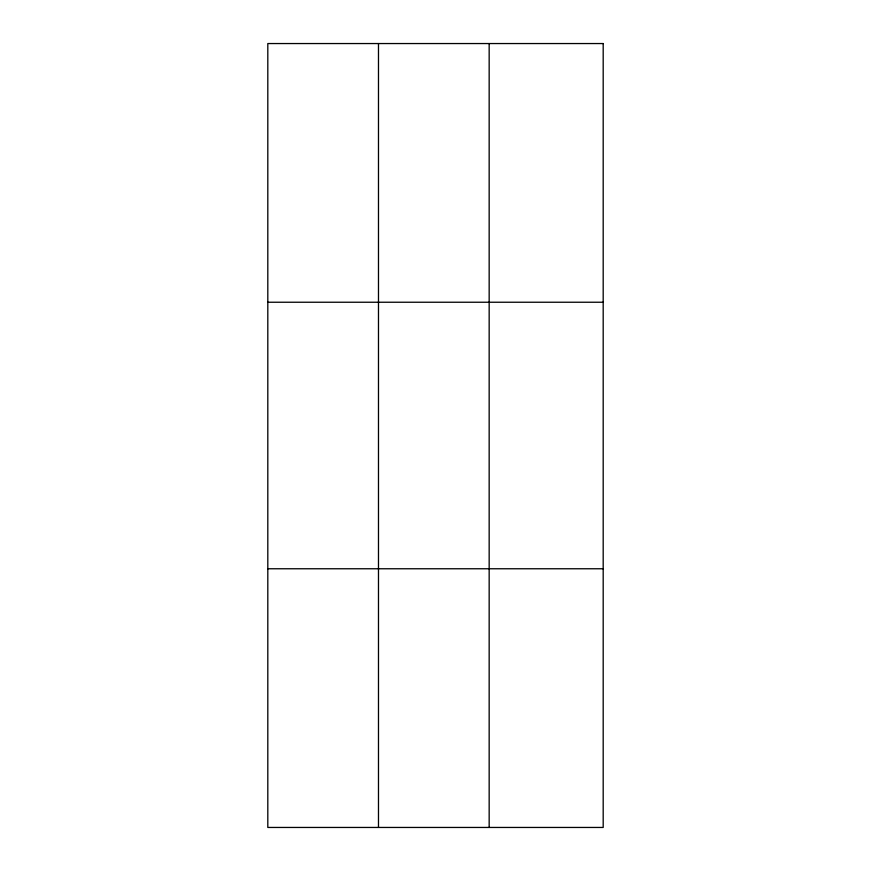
<?xml version="1.0" encoding="UTF-8"?>
<svg xmlns="http://www.w3.org/2000/svg" width="871" height="871" viewBox="0 0 871 871"><rect width="100%" height="100%" fill="white"/><g stroke="black" fill="none" stroke-linecap="round" stroke-linejoin="round"><path stroke-width="1.31" d="M378.482 43.55L378.482 827.45M489.164 43.55L489.164 827.45M267.811 302.237L603.189 302.237M267.811 568.763L603.189 568.763M603.189 43.55L603.189 827.45L267.811 827.45L267.811 43.55L603.189 43.55"/></g></svg>
